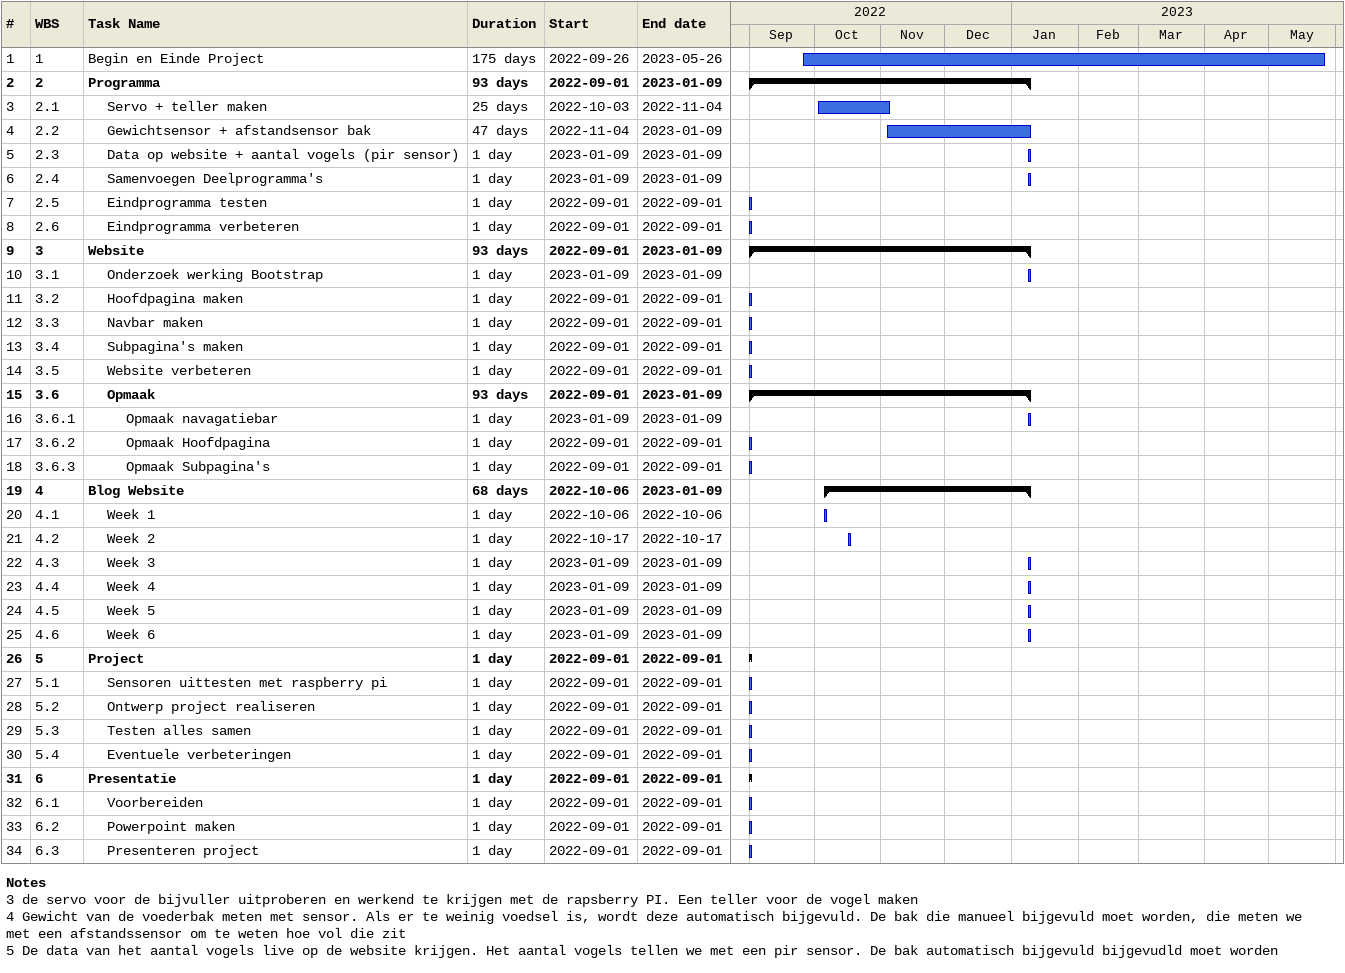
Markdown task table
| ID | WBS | Task | Duration | Start | Finish |
|---|---|---|---|---|---|
| 1 | 1 | Begin en Einde Project | 175d | 2022-09-26 | 2023-05-26 |
| 2 | 2 | **Programma** | 93d | 2022-09-01 | 2023-01-09 |
| 3 | 2.1 | Servo + teller maken | 25d | 2022-10-03 | 2022-11-04 |
| 4 | 2.2 | Gewichtsensor + afstandsensor bak | 47d | 2022-11-04 | 2023-01-09 |
| 5 | 2.3 | Data op website + aantal vogels (pir sensor) | 1d | 2023-01-09 | 2023-01-09 |
| 6 | 2.4 | Samenvoegen Deelprogramma's | 1d | 2023-01-09 | 2023-01-09 |
| 7 | 2.5 | Eindprogramma testen | 1d | 2022-09-01 | 2022-09-01 |
| 8 | 2.6 | Eindprogramma verbeteren | 1d | 2022-09-01 | 2022-09-01 |
| 9 | 3 | **Website** | 93d | 2022-09-01 | 2023-01-09 |
| 10 | 3.1 | Onderzoek werking Bootstrap | 1d | 2023-01-09 | 2023-01-09 |
| 11 | 3.2 | Hoofdpagina maken | 1d | 2022-09-01 | 2022-09-01 |
| 12 | 3.3 | Navbar maken | 1d | 2022-09-01 | 2022-09-01 |
| 13 | 3.4 | Subpagina's maken | 1d | 2022-09-01 | 2022-09-01 |
| 14 | 3.5 | Website verbeteren | 1d | 2022-09-01 | 2022-09-01 |
| 15 | 3.6 | **Opmaak** | 93d | 2022-09-01 | 2023-01-09 |
| 16 | 3.6.1 | Opmaak navagatiebar | 1d | 2023-01-09 | 2023-01-09 |
| 17 | 3.6.2 | Opmaak Hoofdpagina | 1d | 2022-09-01 | 2022-09-01 |
| 18 | 3.6.3 | Opmaak Subpagina's | 1d | 2022-09-01 | 2022-09-01 |
| 19 | 4 | **Blog Website** | 68d | 2022-10-06 | 2023-01-09 |
| 20 | 4.1 | Week 1 | 1d | 2022-10-06 | 2022-10-06 |
| 21 | 4.2 | Week 2 | 1d | 2022-10-17 | 2022-10-17 |
| 22 | 4.3 | Week 3 | 1d | 2023-01-09 | 2023-01-09 |
| 23 | 4.4 | Week 4 | 1d | 2023-01-09 | 2023-01-09 |
| 24 | 4.5 | Week 5 | 1d | 2023-01-09 | 2023-01-09 |
| 25 | 4.6 | Week 6 | 1d | 2023-01-09 | 2023-01-09 |
| 26 | 5 | **Project** | 1d | 2022-09-01 | 2022-09-01 |
| 27 | 5.1 | Sensoren uittesten met raspberry pi | 1d | 2022-09-01 | 2022-09-01 |
| 28 | 5.2 | Ontwerp project realiseren | 1d | 2022-09-01 | 2022-09-01 |
| 29 | 5.3 | Testen alles samen | 1d | 2022-09-01 | 2022-09-01 |
| 30 | 5.4 | Eventuele verbeteringen | 1d | 2022-09-01 | 2022-09-01 |
| 31 | 6 | **Presentatie** | 1d | 2022-09-01 | 2022-09-01 |
| 32 | 6.1 | Voorbereiden | 1d | 2022-09-01 | 2022-09-01 |
| 33 | 6.2 | Powerpoint maken | 1d | 2022-09-01 | 2022-09-01 |
| 34 | 6.3 | Presenteren project | 1d | 2022-09-01 | 2022-09-01 |

Notes
- 3: de servo voor de bijvuller uitproberen en werkend te krijgen met de rapsberry PI. Een teller voor de vogel maken
- 4: Gewicht van de voederbak meten met sensor. Als er te weinig voedsel is, wordt deze automatisch bijgevuld. De bak die manueel bijgevuld moet worden, die meten we met een afstandssensor om te weten hoe vol die zit
- 5: De data van het aantal vogels live op de website krijgen. Het aantal vogels tellen we met een pir sensor. De bak automatisch bijgevuld bijgevudld moet worden
